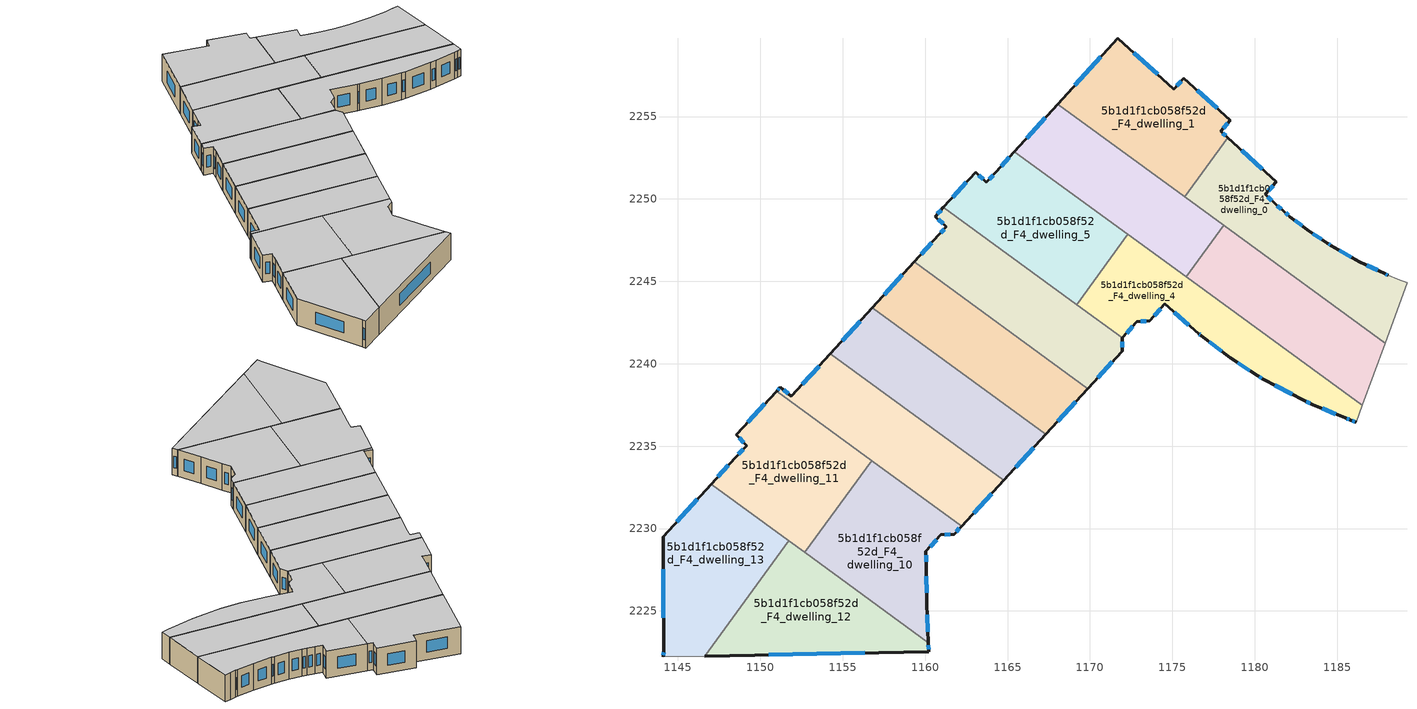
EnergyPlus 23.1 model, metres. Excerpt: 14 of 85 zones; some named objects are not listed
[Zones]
5b1d1f1cb058f52d_F4_dwelling_0
 floor to 5b1d1f1cb058f52d_F3_dwelling_0 (EU_floor_Construction): 1184.65,2247.16 1186.35,2246.2 1187.9,2245.45 1188.11,2245.36 1188.67,2245.13 1189.24,2244.92 1187.9,2241.25 1175.74,2250.12 1178.36,2253.71 1181.3,2251.03 1180.63,2250.27 1181.2,2249.75 1181.78,2249.23 1182.13,2248.93 1183.17,2248.14 1184.41,2247.31 z12
 wall outside (EU_wall_Construction): 1188.11,2245.36 1187.9,2245.45 1186.35,2246.2 1184.65,2247.16 1184.41,2247.31 1183.17,2248.14 1182.13,2248.93 1181.78,2249.23 1181.2,2249.75 1180.63,2250.27 1181.3,2251.03 1178.36,2253.71 z12:15
 wall adiabatic (EU_wall_Construction): 1187.9,2241.25 1189.24,2244.92 1188.67,2245.13 1188.11,2245.36 z12:15
 wall to 5b1d1f1cb058f52d_F4_dwelling_1 (EU_wall_Construction): 1178.36,2253.71 1175.74,2250.12 z12:15
 wall to 5b1d1f1cb058f52d_F4_dwelling_2 (EU_wall_Construction): 1178.11,2248.4 1187.9,2241.25 z12:15
 wall to 5b1d1f1cb058f52d_F4_dwelling_3 (EU_wall_Construction): 1175.74,2250.12 1178.11,2248.4 z12:15
 window (EU_Window_Construction): 1181.04,2249.9 1180.79,2250.12 / 1181.61,2249.38 1181.36,2249.6 / 1182.03,2249.02 1181.88,2249.15 / 1182.87,2248.37 1182.43,2248.71 / 1184.06,2247.55 1183.52,2247.9 / 1184.58,2247.21 1184.48,2247.27 / 1185.86,2246.48 1185.14,2246.89 / 1187.46,2245.66 1186.79,2245.99 / 1188.05,2245.38 1187.96,2245.42 / 1180.46,2251.8 1179.2,2252.94 / 1180.82,2250.49 1181.11,2250.82 z12.86:14.14
 ceiling to 5b1d1f1cb058f52d_F5_dwelling_0 (EU_floor_Construction): 1187.9,2241.25 1189.24,2244.92 1188.67,2245.13 1188.11,2245.36 1187.9,2245.45 1186.35,2246.2 1184.65,2247.16 1184.41,2247.31 1183.17,2248.14 1182.13,2248.93 1181.78,2249.23 1181.2,2249.75 1180.63,2250.27 1181.3,2251.03 1178.36,2253.71 1175.74,2250.12 z15
5b1d1f1cb058f52d_F4_dwelling_1
 floor to 5b1d1f1cb058f52d_F3_dwelling_1 (EU_floor_Construction): 1175.7,2257.33 1178.52,2254.78 1177.93,2254.1 1178.36,2253.71 1175.74,2250.12 1168.04,2255.75 1171.69,2259.76 1175.09,2256.67 z12
 wall outside (EU_wall_Construction): 1178.36,2253.71 1177.93,2254.1 1178.52,2254.78 1175.7,2257.33 1175.09,2256.67 1171.69,2259.76 1168.04,2255.75 z12:15
 wall to 5b1d1f1cb058f52d_F4_dwelling_3 (EU_wall_Construction): 1168.04,2255.75 1175.74,2250.12 z12:15
 window (EU_Window_Construction): 1178.09,2254.3 1178.35,2254.59 / 1178.24,2253.82 1178.05,2253.99 / 1170.65,2258.61 1169.08,2256.89 / 1174.12,2257.55 1172.66,2258.88 / 1175.52,2257.14 1175.27,2256.86 / 1177.71,2255.51 1176.5,2256.61 z12.86:14.14
 ceiling to 5b1d1f1cb058f52d_F5_dwelling_1 (EU_floor_Construction): 1175.74,2250.12 1178.36,2253.71 1177.93,2254.1 1178.52,2254.78 1175.7,2257.33 1175.09,2256.67 1171.69,2259.76 1168.04,2255.75 z15
5b1d1f1cb058f52d_F4_dwelling_10
 floor to 5b1d1f1cb058f52d_F3_dwelling_10 (EU_floor_Construction): 1162.21,2230.14 1161.76,2229.66 1160.96,2229.62 1160.05,2228.61 1160.07,2227.75 1160.1,2225.45 1160.19,2223.07 1152.68,2228.56 1156.74,2234.13 z12
 wall outside (EU_wall_Construction): 1160.19,2223.07 1160.1,2225.45 1160.07,2227.75 1160.05,2228.61 1160.96,2229.62 1161.76,2229.66 1162.21,2230.14 z12:15
 wall to 5b1d1f1cb058f52d_F4_dwelling_11 (EU_wall_Construction): 1156.74,2234.13 1152.68,2228.56 z12:15
 wall to 5b1d1f1cb058f52d_F4_dwelling_12 (EU_wall_Construction): 1152.68,2228.56 1160.19,2223.07 z12:15
 wall to 5b1d1f1cb058f52d_F4_dwelling_9 (EU_wall_Construction): 1162.21,2230.14 1156.74,2234.13 z12:15
 window (EU_Window_Construction): 1160.09,2226.11 1160.08,2227.1 / 1160.17,2223.75 1160.13,2224.77 / 1161.89,2229.8 1162.08,2230 / 1161.19,2229.63 1161.53,2229.65 / 1160.31,2228.9 1160.7,2229.33 / 1160.06,2228 1160.06,2228.37 z12.86:14.14
 ceiling to 5b1d1f1cb058f52d_F5_dwelling_10 (EU_floor_Construction): 1160.19,2223.07 1160.1,2225.45 1160.07,2227.75 1160.05,2228.61 1160.96,2229.62 1161.76,2229.66 1162.21,2230.14 1156.74,2234.13 1152.68,2228.56 z15
5b1d1f1cb058f52d_F4_dwelling_11
 floor to 5b1d1f1cb058f52d_F3_dwelling_11 (EU_floor_Construction): 1156.74,2234.13 1152.68,2228.56 1147.01,2232.69 1148.47,2234.29 1149.16,2235.04 1148.52,2235.68 1150.98,2238.33 z12
 wall outside (EU_wall_Construction): 1150.98,2238.33 1148.52,2235.68 1149.16,2235.04 1148.47,2234.29 1147.01,2232.69 z12:15
 wall to 5b1d1f1cb058f52d_F4_dwelling_13 (EU_wall_Construction): 1147.01,2232.69 1151.73,2229.25 z12:15
 wall to 5b1d1f1cb058f52d_F4_dwelling_9 (EU_wall_Construction): 1156.74,2234.13 1150.98,2238.33 z12:15
 wall to 5b1d1f1cb058f52d_F4_dwelling_12 (EU_wall_Construction): 1151.73,2229.25 1152.68,2228.56 z12:15
 window (EU_Window_Construction): 1148.96,2234.82 1148.67,2234.5 / 1148.71,2235.49 1148.98,2235.22 / 1150.28,2237.57 1149.23,2236.44 / 1148.05,2233.83 1147.43,2233.15 z12.86:14.14
 ceiling to 5b1d1f1cb058f52d_F5_dwelling_11 (EU_floor_Construction): 1152.68,2228.56 1156.74,2234.13 1150.98,2238.33 1148.52,2235.68 1149.16,2235.04 1148.47,2234.29 1147.01,2232.69 z15
5b1d1f1cb058f52d_F4_dwelling_12
 floor to 5b1d1f1cb058f52d_F3_dwelling_12 (EU_floor_Construction): 1160.19,2223.07 1160.22,2222.53 1146.63,2222.26 1151.73,2229.25 z12
 wall outside (EU_wall_Construction): 1146.63,2222.26 1160.22,2222.53 1160.19,2223.07 z12:15
 wall to 5b1d1f1cb058f52d_F4_dwelling_13 (EU_wall_Construction): 1151.73,2229.25 1146.63,2222.26 z12:15
 window (EU_Window_Construction): 1150.51,2222.34 1156.34,2222.45 / 1160.21,2222.68 1160.2,2222.92 z12.86:14.14
 ceiling to 5b1d1f1cb058f52d_F5_dwelling_12 (EU_floor_Construction): 1160.22,2222.53 1160.19,2223.07 1151.73,2229.25 1146.63,2222.26 z15
5b1d1f1cb058f52d_F4_dwelling_13
 floor to 5b1d1f1cb058f52d_F3_dwelling_13 (EU_floor_Construction): 1151.73,2229.25 1146.63,2222.26 1144.12,2222.21 1144.12,2222.61 1144.09,2229.49 1147.01,2232.69 z12
 wall outside (EU_wall_Construction): 1147.01,2232.69 1144.09,2229.49 1144.12,2222.61 1144.12,2222.21 z12:15
 wall adiabatic (EU_wall_Construction): 1144.12,2222.21 1146.63,2222.26 z12:15
 window (EU_Window_Construction): 1146.18,2231.78 1144.93,2230.4 / 1144.12,2222.5 1144.12,2222.33 / 1144.1,2227.52 1144.11,2224.58 z12.86:14.14
 ceiling to 5b1d1f1cb058f52d_F5_dwelling_13 (EU_floor_Construction): 1146.63,2222.26 1151.73,2229.25 1147.01,2232.69 1144.09,2229.49 1144.12,2222.61 1144.12,2222.21 z15
5b1d1f1cb058f52d_F4_dwelling_2
 floor to 5b1d1f1cb058f52d_F3_dwelling_2 (EU_floor_Construction): 1187.9,2241.25 1186.53,2237.47 1175.83,2245.28 1178.11,2248.4 z12
 wall to 5b1d1f1cb058f52d_F4_dwelling_3 (EU_wall_Construction): 1178.11,2248.4 1175.83,2245.28 z12:15
 wall adiabatic (EU_wall_Construction): 1186.53,2237.47 1187.9,2241.25 z12:15
 wall to 5b1d1f1cb058f52d_F4_dwelling_4 (EU_wall_Construction): 1175.83,2245.28 1186.53,2237.47 z12:15
 ceiling to 5b1d1f1cb058f52d_F5_dwelling_2 (EU_floor_Construction): 1186.53,2237.47 1187.9,2241.25 1178.11,2248.4 1175.83,2245.28 z15
5b1d1f1cb058f52d_F4_dwelling_3
 floor to 5b1d1f1cb058f52d_F3_dwelling_3 (EU_floor_Construction): 1178.11,2248.4 1175.83,2245.28 1165.42,2252.87 1168.04,2255.75 z12
 wall outside (EU_wall_Construction): 1168.04,2255.75 1165.42,2252.87 z12:15
 wall to 5b1d1f1cb058f52d_F4_dwelling_5 (EU_wall_Construction): 1165.42,2252.87 1172.3,2247.85 z12:15
 wall to 5b1d1f1cb058f52d_F4_dwelling_4 (EU_wall_Construction): 1172.3,2247.85 1175.83,2245.27 z12:15
 window (EU_Window_Construction): 1167.29,2254.93 1166.17,2253.7 z12.86:14.14
 ceiling to 5b1d1f1cb058f52d_F5_dwelling_3 (EU_floor_Construction): 1175.83,2245.28 1178.11,2248.4 1168.04,2255.75 1165.42,2252.87 z15
5b1d1f1cb058f52d_F4_dwelling_4
 floor to 5b1d1f1cb058f52d_F3_dwelling_4 (EU_floor_Construction): 1186.53,2237.47 1186.16,2236.46 1185.82,2236.58 1185.48,2236.71 1183.53,2237.52 1182.96,2237.78 1180.53,2239.04 1180.16,2239.27 1178.5,2240.37 1176.74,2241.71 1176.59,2241.83 1174.54,2243.63 1173.63,2242.61 1172.85,2242.55 1171.97,2241.56 1169.19,2243.59 1172.3,2247.85 z12
 wall outside (EU_wall_Construction): 1171.97,2241.56 1172.85,2242.55 1173.63,2242.61 1174.54,2243.63 1176.59,2241.83 1176.74,2241.71 1178.5,2240.37 1180.16,2239.27 1180.53,2239.04 1182.96,2237.78 1183.53,2237.52 1185.48,2236.71 1185.82,2236.58 1186.16,2236.46 z12:15
 wall to 5b1d1f1cb058f52d_F4_dwelling_5 (EU_wall_Construction): 1172.3,2247.85 1169.19,2243.59 z12:15
 wall adiabatic (EU_wall_Construction): 1186.16,2236.46 1186.53,2237.47 z12:15
 wall to 5b1d1f1cb058f52d_F4_dwelling_6 (EU_wall_Construction): 1169.19,2243.59 1171.97,2241.56 z12:15
 window (EU_Window_Construction): 1176.63,2241.8 1176.69,2241.74 / 1175.12,2243.11 1176,2242.35 / 1173.89,2242.9 1174.28,2243.34 / 1173.07,2242.57 1173.4,2242.59 / 1172.22,2241.85 1172.6,2242.27 / 1185.92,2236.55 1186.07,2236.49 / 1185.58,2236.67 1185.73,2236.62 / 1184.09,2237.29 1184.93,2236.94 / 1183.12,2237.71 1183.37,2237.59 / 1181.22,2238.68 1182.27,2238.14 / 1180.27,2239.2 1180.42,2239.11 / 1178.98,2240.05 1179.69,2239.58 / 1177.24,2241.32 1178,2240.75 z12.86:14.14
 ceiling to 5b1d1f1cb058f52d_F5_dwelling_4 (EU_floor_Construction): 1186.16,2236.46 1186.53,2237.47 1172.3,2247.85 1169.19,2243.59 1171.97,2241.56 1172.85,2242.55 1173.63,2242.61 1174.54,2243.63 1176.59,2241.83 1176.74,2241.71 1178.5,2240.37 1180.16,2239.27 1180.53,2239.04 1182.96,2237.78 1183.53,2237.52 1185.48,2236.71 1185.82,2236.58 z15
5b1d1f1cb058f52d_F4_dwelling_5
 floor to 5b1d1f1cb058f52d_F3_dwelling_5 (EU_floor_Construction): 1172.3,2247.85 1169.19,2243.59 1161.11,2249.49 1163.05,2251.62 1163.72,2251.01 1164.28,2251.62 1165.42,2252.87 z12
 wall outside (EU_wall_Construction): 1165.42,2252.87 1164.28,2251.62 1163.72,2251.01 1163.05,2251.62 1161.11,2249.49 z12:15
 wall to 5b1d1f1cb058f52d_F4_dwelling_6 (EU_wall_Construction): 1161.11,2249.49 1169.19,2243.59 z12:15
 window (EU_Window_Construction): 1163.53,2251.18 1163.24,2251.44 / 1164.12,2251.45 1163.88,2251.18 / 1165.09,2252.52 1164.6,2251.98 / 1162.5,2251.01 1161.67,2250.09 z12.86:14.14
 ceiling to 5b1d1f1cb058f52d_F5_dwelling_5 (EU_floor_Construction): 1169.19,2243.59 1172.3,2247.85 1165.42,2252.87 1164.28,2251.62 1163.72,2251.01 1163.05,2251.62 1161.11,2249.49 z15
5b1d1f1cb058f52d_F4_dwelling_6
 floor to 5b1d1f1cb058f52d_F3_dwelling_6 (EU_floor_Construction): 1171.97,2241.56 1171.96,2241.55 1171.96,2240.77 1169.87,2238.5 1159.34,2246.18 1160.83,2247.82 1161.28,2248.31 1160.6,2248.93 1161.11,2249.49 z12
 wall outside (EU_wall_Construction): 1161.11,2249.49 1160.6,2248.93 1161.28,2248.31 1160.83,2247.82 1159.34,2246.18 / 1169.87,2238.5 1171.96,2240.77 1171.96,2241.55 1171.97,2241.56 z12:15
 wall to 5b1d1f1cb058f52d_F4_dwelling_7 (EU_wall_Construction): 1159.34,2246.18 1169.87,2238.5 z12:15
 window (EU_Window_Construction): 1160.4,2247.35 1159.76,2246.65 / 1161.15,2248.17 1160.96,2247.96 / 1160.79,2248.75 1161.08,2248.49 / 1160.96,2249.33 1160.75,2249.09 / 1171.96,2241 1171.96,2241.33 / 1170.47,2239.15 1171.36,2240.12 z12.86:14.14
 ceiling to 5b1d1f1cb058f52d_F5_dwelling_6 (EU_floor_Construction): 1169.87,2238.5 1171.96,2240.77 1171.96,2241.55 1171.97,2241.56 1161.11,2249.49 1160.6,2248.93 1161.28,2248.31 1160.83,2247.82 1159.34,2246.18 z15
5b1d1f1cb058f52d_F4_dwelling_7
 floor to 5b1d1f1cb058f52d_F3_dwelling_7 (EU_floor_Construction): 1169.87,2238.5 1167.31,2235.71 1156.78,2243.39 1159.34,2246.18 z12
 wall outside (EU_wall_Construction): 1167.31,2235.71 1169.87,2238.5 / 1159.34,2246.18 1156.78,2243.39 z12:15
 wall to 5b1d1f1cb058f52d_F4_dwelling_8 (EU_wall_Construction): 1156.78,2243.39 1167.31,2235.71 z12:15
 window (EU_Window_Construction): 1168.04,2236.5 1169.14,2237.7 / 1158.61,2245.38 1157.51,2244.19 z12.86:14.14
 ceiling to 5b1d1f1cb058f52d_F5_dwelling_7 (EU_floor_Construction): 1167.31,2235.71 1169.87,2238.5 1159.34,2246.18 1156.78,2243.39 z15
5b1d1f1cb058f52d_F4_dwelling_8
 floor to 5b1d1f1cb058f52d_F3_dwelling_8 (EU_floor_Construction): 1167.31,2235.71 1164.75,2232.92 1154.23,2240.59 1156.78,2243.39 z12
 wall outside (EU_wall_Construction): 1164.75,2232.92 1167.31,2235.71 / 1156.78,2243.39 1154.23,2240.59 z12:15
 wall to 5b1d1f1cb058f52d_F4_dwelling_9 (EU_wall_Construction): 1154.23,2240.59 1164.75,2232.92 z12:15
 window (EU_Window_Construction): 1165.48,2233.72 1166.58,2234.91 / 1156.05,2242.59 1154.96,2241.39 z12.86:14.14
 ceiling to 5b1d1f1cb058f52d_F5_dwelling_8 (EU_floor_Construction): 1164.75,2232.92 1167.31,2235.71 1156.78,2243.39 1154.23,2240.59 z15
5b1d1f1cb058f52d_F4_dwelling_9
 floor to 5b1d1f1cb058f52d_F3_dwelling_9 (EU_floor_Construction): 1164.75,2232.92 1162.21,2230.14 1150.98,2238.33 1151.22,2238.58 1151.88,2238.02 1154.23,2240.59 z12
 wall outside (EU_wall_Construction): 1154.23,2240.59 1151.88,2238.02 1151.22,2238.58 1150.98,2238.33 / 1162.21,2230.14 1164.75,2232.92 z12:15
 window (EU_Window_Construction): 1151.69,2238.18 1151.41,2238.42 / 1153.56,2239.86 1152.55,2238.76 / 1162.93,2230.94 1164.03,2232.12 / 1151.15,2238.51 1151.05,2238.4 z12.86:14.14
 ceiling to 5b1d1f1cb058f52d_F5_dwelling_9 (EU_floor_Construction): 1162.21,2230.14 1164.75,2232.92 1154.23,2240.59 1151.88,2238.02 1151.22,2238.58 1150.98,2238.33 z15
[Building]
EU S2 Campaign: North Axis=0; Terrain=City; Solar Distribution=FullExterior
[Site:Location]
Helsinki-Vantaa.AP: Latitude=60.317; Longitude=24.963; Time Zone=2; Elevation=54.6
[SizingPeriod:WeatherFileDays]
AnnualSizingPeriod: Begin Month=1; Begin Day of Month=1; End Month=12; End Day of Month=31; Day of Week for Start Day=Monday; Use Weather File Daylight Saving Period=No; Use Weather File Rain and Snow Indicators=No
[MATERIAL]
EU_InternalMass_Material: Roughness=MediumRough; Thickness=0.1; Conductivity=1; Density=1800; Specific Heat=900; Thermal Absorptance=0.9; Solar Absorptance=0.7; Visible Absorptance=0.7
[MATERIAL:NOMASS] Roughness=MediumRough; Thermal Absorptance=0.9; Solar Absorptance=0.7; Visible Absorptance=0.7
Name | Thermal Resistance
EU_wall_NoMass | 1.10183
EU_floor_NoMass | 1.70606
[WINDOWMATERIAL:SIMPLEGLAZINGSYSTEM]
EU_Window_SimpleGlazing: UFactor=3.11035; Solar Heat Gain Coefficient=0.8; Visible Transmittance=0.8
[CONSTRUCTION]
EU_wall_Construction: EU_wall_NoMass
EU_floor_Construction: EU_floor_NoMass
EU_Window_Construction: EU_Window_SimpleGlazing
EU_InternalMass_Construction: EU_InternalMass_Material
[ZONE] Type=1; Multiplier=1; Ceiling Height=autocalculate; Floor Area=autocalculate; Part of Total Floor Area=Yes
Name | Volume
5b1d1f1cb058f52d_F4_dwelling_0 | 147.059
5b1d1f1cb058f52d_F4_dwelling_1 | 147.065
5b1d1f1cb058f52d_F4_dwelling_10 | 147.078
5b1d1f1cb058f52d_F4_dwelling_11 | 147.073
5b1d1f1cb058f52d_F4_dwelling_12 | 147.072
5b1d1f1cb058f52d_F4_dwelling_13 | 147.083
5b1d1f1cb058f52d_F4_dwelling_2 | 147.045
5b1d1f1cb058f52d_F4_dwelling_3 | 147.056
5b1d1f1cb058f52d_F4_dwelling_4 | 147.081
5b1d1f1cb058f52d_F4_dwelling_5 | 147.062
5b1d1f1cb058f52d_F4_dwelling_6 | 147.058
5b1d1f1cb058f52d_F4_dwelling_7 | 147.063
5b1d1f1cb058f52d_F4_dwelling_8 | 147.075
5b1d1f1cb058f52d_F4_dwelling_9 | 147.066
[INTERNALMASS] Construction=EU_InternalMass_Construction
Name | Zone or ZoneList | Surface Area
5b1d1f1cb058f52d_F4_dwelling_0_EU_InternalMass | 5b1d1f1cb058f52d_F4_dwelling_0 | 49.0186
5b1d1f1cb058f52d_F4_dwelling_1_EU_InternalMass | 5b1d1f1cb058f52d_F4_dwelling_1 | 49.0199
5b1d1f1cb058f52d_F4_dwelling_2_EU_InternalMass | 5b1d1f1cb058f52d_F4_dwelling_2 | 49.0161
5b1d1f1cb058f52d_F4_dwelling_3_EU_InternalMass | 5b1d1f1cb058f52d_F4_dwelling_3 | 49.0227
5b1d1f1cb058f52d_F4_dwelling_4_EU_InternalMass | 5b1d1f1cb058f52d_F4_dwelling_4 | 49.0276
5b1d1f1cb058f52d_F4_dwelling_5_EU_InternalMass | 5b1d1f1cb058f52d_F4_dwelling_5 | 49.0211
5b1d1f1cb058f52d_F4_dwelling_6_EU_InternalMass | 5b1d1f1cb058f52d_F4_dwelling_6 | 49.0195
5b1d1f1cb058f52d_F4_dwelling_7_EU_InternalMass | 5b1d1f1cb058f52d_F4_dwelling_7 | 49.021
5b1d1f1cb058f52d_F4_dwelling_8_EU_InternalMass | 5b1d1f1cb058f52d_F4_dwelling_8 | 49.0251
5b1d1f1cb058f52d_F4_dwelling_9_EU_InternalMass | 5b1d1f1cb058f52d_F4_dwelling_9 | 49.0221
5b1d1f1cb058f52d_F4_dwelling_10_EU_InternalMass | 5b1d1f1cb058f52d_F4_dwelling_10 | 49.0254
5b1d1f1cb058f52d_F4_dwelling_11_EU_InternalMass | 5b1d1f1cb058f52d_F4_dwelling_11 | 49.0242
5b1d1f1cb058f52d_F4_dwelling_12_EU_InternalMass | 5b1d1f1cb058f52d_F4_dwelling_12 | 49.0216
5b1d1f1cb058f52d_F4_dwelling_13_EU_InternalMass | 5b1d1f1cb058f52d_F4_dwelling_13 | 49.028
[OTHEREQUIPMENT] Fuel Type=Electricity; Design Level Calculation Method=Watts/Area; Power per Zone Floor Area=1; Fraction Latent=0; Fraction Radiant=0; Fraction Lost=0; Carbon Dioxide Generation Rate=0; EndUse Subcategory=EU_Step8_InternalGains
Name | Zone or ZoneList or Space or SpaceList | Schedule
EU_Step8_InternalGain_5b1d1f1cb058f52d_F4_dwelling_0_f000 | 5b1d1f1cb058f52d_F4_dwelling_0 | EU_Step8_GainSchedule_5b1d1f1cb058f52d_F4_dwelling_0_f000
EU_Step8_InternalGain_5b1d1f1cb058f52d_F4_dwelling_1_f000 | 5b1d1f1cb058f52d_F4_dwelling_1 | EU_Step8_GainSchedule_5b1d1f1cb058f52d_F4_dwelling_1_f000
EU_Step8_InternalGain_5b1d1f1cb058f52d_F4_dwelling_2_f000 | 5b1d1f1cb058f52d_F4_dwelling_2 | EU_Step8_GainSchedule_5b1d1f1cb058f52d_F4_dwelling_2_f000
EU_Step8_InternalGain_5b1d1f1cb058f52d_F4_dwelling_3_f000 | 5b1d1f1cb058f52d_F4_dwelling_3 | EU_Step8_GainSchedule_5b1d1f1cb058f52d_F4_dwelling_3_f000
EU_Step8_InternalGain_5b1d1f1cb058f52d_F4_dwelling_4_f000 | 5b1d1f1cb058f52d_F4_dwelling_4 | EU_Step8_GainSchedule_5b1d1f1cb058f52d_F4_dwelling_4_f000
EU_Step8_InternalGain_5b1d1f1cb058f52d_F4_dwelling_5_f000 | 5b1d1f1cb058f52d_F4_dwelling_5 | EU_Step8_GainSchedule_5b1d1f1cb058f52d_F4_dwelling_5_f000
EU_Step8_InternalGain_5b1d1f1cb058f52d_F4_dwelling_6_f000 | 5b1d1f1cb058f52d_F4_dwelling_6 | EU_Step8_GainSchedule_5b1d1f1cb058f52d_F4_dwelling_6_f000
EU_Step8_InternalGain_5b1d1f1cb058f52d_F4_dwelling_7_f000 | 5b1d1f1cb058f52d_F4_dwelling_7 | EU_Step8_GainSchedule_5b1d1f1cb058f52d_F4_dwelling_7_f000
EU_Step8_InternalGain_5b1d1f1cb058f52d_F4_dwelling_8_f000 | 5b1d1f1cb058f52d_F4_dwelling_8 | EU_Step8_GainSchedule_5b1d1f1cb058f52d_F4_dwelling_8_f000
EU_Step8_InternalGain_5b1d1f1cb058f52d_F4_dwelling_9_f000 | 5b1d1f1cb058f52d_F4_dwelling_9 | EU_Step8_GainSchedule_5b1d1f1cb058f52d_F4_dwelling_9_f000
EU_Step8_InternalGain_5b1d1f1cb058f52d_F4_dwelling_10_f000 | 5b1d1f1cb058f52d_F4_dwelling_10 | EU_Step8_GainSchedule_5b1d1f1cb058f52d_F4_dwelling_10_f000
EU_Step8_InternalGain_5b1d1f1cb058f52d_F4_dwelling_11_f000 | 5b1d1f1cb058f52d_F4_dwelling_11 | EU_Step8_GainSchedule_5b1d1f1cb058f52d_F4_dwelling_11_f000
EU_Step8_InternalGain_5b1d1f1cb058f52d_F4_dwelling_12_f000 | 5b1d1f1cb058f52d_F4_dwelling_12 | EU_Step8_GainSchedule_5b1d1f1cb058f52d_F4_dwelling_12_f000
EU_Step8_InternalGain_5b1d1f1cb058f52d_F4_dwelling_13_f000 | 5b1d1f1cb058f52d_F4_dwelling_13 | EU_Step8_GainSchedule_5b1d1f1cb058f52d_F4_dwelling_13_f000
[ZONEVENTILATION:DESIGNFLOWRATE] Schedule=EU_AlwaysOn; Design Flow Rate Calculation Method=AirChanges/Hour; Air Changes per Hour=0.756316; Ventilation Type=Natural; Fan Pressure Rise=0; Fan Total Efficiency=1; Constant Term Coefficient=1; Temperature Term Coefficient=0; Velocity Term Coefficient=0; Velocity Squared Term Coefficient=0; Minimum Indoor Temperature=-100; Maximum Indoor Temperature=100; Delta Temperature=-100; Minimum Outdoor Temperature=-100; Maximum Outdoor Temperature=100; Maximum Wind Speed=40
Name | Zone or ZoneList or Space or SpaceList
EU_ConstantAir_5b1d1f1cb058f52d_F4_dwelling_0 | 5b1d1f1cb058f52d_F4_dwelling_0
EU_ConstantAir_5b1d1f1cb058f52d_F4_dwelling_1 | 5b1d1f1cb058f52d_F4_dwelling_1
EU_ConstantAir_5b1d1f1cb058f52d_F4_dwelling_2 | 5b1d1f1cb058f52d_F4_dwelling_2
EU_ConstantAir_5b1d1f1cb058f52d_F4_dwelling_3 | 5b1d1f1cb058f52d_F4_dwelling_3
EU_ConstantAir_5b1d1f1cb058f52d_F4_dwelling_4 | 5b1d1f1cb058f52d_F4_dwelling_4
EU_ConstantAir_5b1d1f1cb058f52d_F4_dwelling_5 | 5b1d1f1cb058f52d_F4_dwelling_5
EU_ConstantAir_5b1d1f1cb058f52d_F4_dwelling_6 | 5b1d1f1cb058f52d_F4_dwelling_6
EU_ConstantAir_5b1d1f1cb058f52d_F4_dwelling_7 | 5b1d1f1cb058f52d_F4_dwelling_7
EU_ConstantAir_5b1d1f1cb058f52d_F4_dwelling_8 | 5b1d1f1cb058f52d_F4_dwelling_8
EU_ConstantAir_5b1d1f1cb058f52d_F4_dwelling_9 | 5b1d1f1cb058f52d_F4_dwelling_9
EU_ConstantAir_5b1d1f1cb058f52d_F4_dwelling_10 | 5b1d1f1cb058f52d_F4_dwelling_10
EU_ConstantAir_5b1d1f1cb058f52d_F4_dwelling_11 | 5b1d1f1cb058f52d_F4_dwelling_11
EU_ConstantAir_5b1d1f1cb058f52d_F4_dwelling_12 | 5b1d1f1cb058f52d_F4_dwelling_12
EU_ConstantAir_5b1d1f1cb058f52d_F4_dwelling_13 | 5b1d1f1cb058f52d_F4_dwelling_13
[HVACTEMPLATE:ZONE:IDEALLOADSAIRSYSTEM] System Availability Schedule=EU_AlwaysOn; Maximum Heating Supply Air Temperature=50; Minimum Cooling Supply Air Temperature=13; Maximum Heating Supply Air Humidity Ratio=0.0156; Minimum Cooling Supply Air Humidity Ratio=0.0077; Heating Limit=NoLimit; Cooling Limit=NoLimit; Heating Availability Schedule=EU_AlwaysOn; Cooling Availability Schedule=EU_CoolingOff; Dehumidification Control Type=ConstantSensibleHeatRatio; Cooling Sensible Heat Ratio=0.7; Dehumidification Setpoint=60; Humidification Control Type=None; Humidification Setpoint=30; Outdoor Air Method=None; Outdoor Air Flow Rate per Person=0.00944; Outdoor Air Flow Rate per Zone Floor Area=0; Outdoor Air Flow Rate per Zone=0; Demand Controlled Ventilation Type=None; Outdoor Air Economizer Type=NoEconomizer; Heat Recovery Type=None; Sensible Heat Recovery Effectiveness=0.7; Latent Heat Recovery Effectiveness=0.65
Name | Template Thermostat
5b1d1f1cb058f52d_F4_dwelling_0 | EU_HeatOnly_5b1d1f1cb058f52d_F4_dwelling_0
5b1d1f1cb058f52d_F4_dwelling_1 | EU_HeatOnly_5b1d1f1cb058f52d_F4_dwelling_1
5b1d1f1cb058f52d_F4_dwelling_2 | EU_HeatOnly_5b1d1f1cb058f52d_F4_dwelling_2
5b1d1f1cb058f52d_F4_dwelling_3 | EU_HeatOnly_5b1d1f1cb058f52d_F4_dwelling_3
5b1d1f1cb058f52d_F4_dwelling_4 | EU_HeatOnly_5b1d1f1cb058f52d_F4_dwelling_4
5b1d1f1cb058f52d_F4_dwelling_5 | EU_HeatOnly_5b1d1f1cb058f52d_F4_dwelling_5
5b1d1f1cb058f52d_F4_dwelling_6 | EU_HeatOnly_5b1d1f1cb058f52d_F4_dwelling_6
5b1d1f1cb058f52d_F4_dwelling_7 | EU_HeatOnly_5b1d1f1cb058f52d_F4_dwelling_7
5b1d1f1cb058f52d_F4_dwelling_8 | EU_HeatOnly_5b1d1f1cb058f52d_F4_dwelling_8
5b1d1f1cb058f52d_F4_dwelling_9 | EU_HeatOnly_5b1d1f1cb058f52d_F4_dwelling_9
5b1d1f1cb058f52d_F4_dwelling_10 | EU_HeatOnly_5b1d1f1cb058f52d_F4_dwelling_10
5b1d1f1cb058f52d_F4_dwelling_11 | EU_HeatOnly_5b1d1f1cb058f52d_F4_dwelling_11
5b1d1f1cb058f52d_F4_dwelling_12 | EU_HeatOnly_5b1d1f1cb058f52d_F4_dwelling_12
5b1d1f1cb058f52d_F4_dwelling_13 | EU_HeatOnly_5b1d1f1cb058f52d_F4_dwelling_13
[SIZING:ZONE] Zone Cooling Design Supply Air Temperature Input Method=SupplyAirTemperature; Zone Cooling Design Supply Air Temperature=13; Zone Heating Design Supply Air Temperature Input Method=SupplyAirTemperature; Zone Heating Design Supply Air Temperature=50; Zone Cooling Design Supply Air Humidity Ratio=0.008; Zone Heating Design Supply Air Humidity Ratio=0.008; Cooling Design Air Flow Method=DesignDay; Cooling Design Air Flow Rate=0; Cooling Minimum Air Flow per Zone Floor Area=0.000762; Cooling Minimum Air Flow=0; Cooling Minimum Air Flow Fraction=0.2; Heating Design Air Flow Method=DesignDay; Heating Design Air Flow Rate=0; Heating Maximum Air Flow per Zone Floor Area=0.002032; Heating Maximum Air Flow=0.141576; Heating Maximum Air Flow Fraction=0.3; Account for Dedicated Outdoor Air System=No; Dedicated Outdoor Air System Control Strategy=NeutralSupplyAir; Dedicated Outdoor Air Low Setpoint Temperature for Design=autosize; Dedicated Outdoor Air High Setpoint Temperature for Design=autosize; Zone Load Sizing Method=Sensible Load Only No Latent Load; Zone Latent Cooling Design Supply Air Humidity Ratio Input Method=HumidityRatioDifference; Zone Cooling Design Supply Air Humidity Ratio Difference=0.005; Zone Latent Heating Design Supply Air Humidity Ratio Input Method=HumidityRatioDifference; Zone Humidification Design Supply Air Humidity Ratio Difference=0.005
5b1d1f1cb058f52d_F4_dwelling_0; 5b1d1f1cb058f52d_F4_dwelling_1; 5b1d1f1cb058f52d_F4_dwelling_2; 5b1d1f1cb058f52d_F4_dwelling_3; 5b1d1f1cb058f52d_F4_dwelling_4; 5b1d1f1cb058f52d_F4_dwelling_5; 5b1d1f1cb058f52d_F4_dwelling_6; 5b1d1f1cb058f52d_F4_dwelling_7; 5b1d1f1cb058f52d_F4_dwelling_8; 5b1d1f1cb058f52d_F4_dwelling_9; 5b1d1f1cb058f52d_F4_dwelling_10; 5b1d1f1cb058f52d_F4_dwelling_11; 5b1d1f1cb058f52d_F4_dwelling_12; 5b1d1f1cb058f52d_F4_dwelling_13
[SCHEDULE:CONSTANT]
Name | Hourly Value
EU_AlwaysOn | 1
EU_CoolingOff | 0
[SCHEDULE:FILE] Column Number=1; Rows to Skip at Top=0; Number of Hours of Data=8760; Column Separator=Comma; Interpolate to Timestep=No; Minutes per Item=60; Adjust Schedule for Daylight Savings=Yes
Name | File
EU_Step8_GainSchedule_5b1d1f1cb058f52d_F4_dwelling_0_f000 | ../../schedules/5b1d1f1cb058f52d/5b1d1f1cb058f52d_F4_dwelling_0_f000_gain.csv
EU_Step8_GainSchedule_5b1d1f1cb058f52d_F4_dwelling_1_f000 | ../../schedules/5b1d1f1cb058f52d/5b1d1f1cb058f52d_F4_dwelling_1_f000_gain.csv
EU_Step8_GainSchedule_5b1d1f1cb058f52d_F4_dwelling_2_f000 | ../../schedules/5b1d1f1cb058f52d/5b1d1f1cb058f52d_F4_dwelling_2_f000_gain.csv
EU_Step8_GainSchedule_5b1d1f1cb058f52d_F4_dwelling_3_f000 | ../../schedules/5b1d1f1cb058f52d/5b1d1f1cb058f52d_F4_dwelling_3_f000_gain.csv
EU_Step8_GainSchedule_5b1d1f1cb058f52d_F4_dwelling_4_f000 | ../../schedules/5b1d1f1cb058f52d/5b1d1f1cb058f52d_F4_dwelling_4_f000_gain.csv
EU_Step8_GainSchedule_5b1d1f1cb058f52d_F4_dwelling_5_f000 | ../../schedules/5b1d1f1cb058f52d/5b1d1f1cb058f52d_F4_dwelling_5_f000_gain.csv
EU_Step8_GainSchedule_5b1d1f1cb058f52d_F4_dwelling_6_f000 | ../../schedules/5b1d1f1cb058f52d/5b1d1f1cb058f52d_F4_dwelling_6_f000_gain.csv
EU_Step8_GainSchedule_5b1d1f1cb058f52d_F4_dwelling_7_f000 | ../../schedules/5b1d1f1cb058f52d/5b1d1f1cb058f52d_F4_dwelling_7_f000_gain.csv
EU_Step8_GainSchedule_5b1d1f1cb058f52d_F4_dwelling_8_f000 | ../../schedules/5b1d1f1cb058f52d/5b1d1f1cb058f52d_F4_dwelling_8_f000_gain.csv
EU_Step8_GainSchedule_5b1d1f1cb058f52d_F4_dwelling_9_f000 | ../../schedules/5b1d1f1cb058f52d/5b1d1f1cb058f52d_F4_dwelling_9_f000_gain.csv
EU_Step8_GainSchedule_5b1d1f1cb058f52d_F4_dwelling_10_f000 | ../../schedules/5b1d1f1cb058f52d/5b1d1f1cb058f52d_F4_dwelling_10_f000_gain.csv
EU_Step8_GainSchedule_5b1d1f1cb058f52d_F4_dwelling_11_f000 | ../../schedules/5b1d1f1cb058f52d/5b1d1f1cb058f52d_F4_dwelling_11_f000_gain.csv
EU_Step8_GainSchedule_5b1d1f1cb058f52d_F4_dwelling_12_f000 | ../../schedules/5b1d1f1cb058f52d/5b1d1f1cb058f52d_F4_dwelling_12_f000_gain.csv
EU_Step8_GainSchedule_5b1d1f1cb058f52d_F4_dwelling_13_f000 | ../../schedules/5b1d1f1cb058f52d/5b1d1f1cb058f52d_F4_dwelling_13_f000_gain.csv
